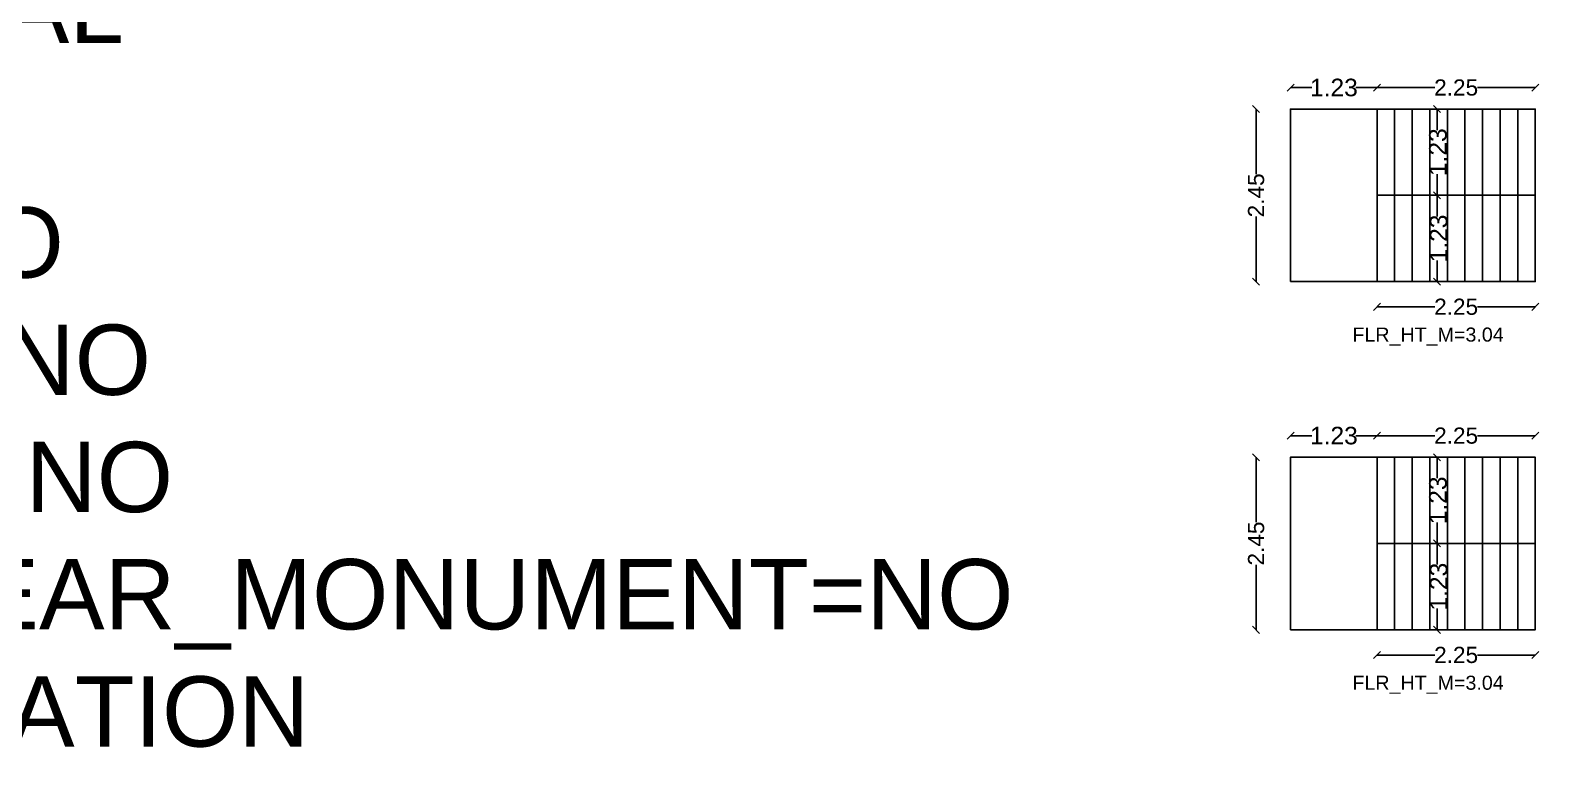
# Model space of a CAD drawing. Header units: metres. Extents: x -132 to 144, y -80 to -15.
# Drawn here: x -110.25 to -88.8, y -61.07 to -50.58 of the extents above; entities that cross this region are included whole.
import ezdxf

# ---------------------------------------------------------------- set-up
doc = ezdxf.new("R2010")
doc.units = ezdxf.units.M
doc.header["$MEASUREMENT"] = 0
doc.header["$PDMODE"] = 3
doc.layers.get('0').update_dxf_attribs({"lineweight": 5})
doc.layers.get('DEFPOINTS').update_dxf_attribs({"lineweight": 5})
doc.layers.add('BLK_1_FLR_3_STAIR_1', color=1, linetype='Continuous')
doc.layers.add('BLK_1_FLR_4_STAIR_1', color=1, linetype='Continuous')
for name, color, linetype, lineweight in [('BLK_1_FLR_3_STAIR_1_FLIGHT_1', 7, 'Continuous', 0), ('BLK_1_FLR_3_STAIR_1_FLIGHT_2', 7, 'Continuous', 0), ('BLK_1_FLR_3_STAIR_1_LANDING_1', 7, 'Continuous', 0), ('BLK_1_FLR_4_STAIR_1_FLIGHT_1', 7, 'Continuous', 0), ('BLK_1_FLR_4_STAIR_1_FLIGHT_2', 7, 'Continuous', 0), ('BLK_1_FLR_4_STAIR_1_LANDING_1', 7, 'Continuous', 0)]:
    doc.layers.add(name, color=color, linetype=linetype, lineweight=lineweight)
doc.layers.add('PLAN_INFO', color=1, linetype='Continuous', plot=False)
doc.styles.get("Standard").update_dxf_attribs({"font": 'arial.ttf'})
doc.dimstyles.new('STANDARD$0', dxfattribs={"dimtxt": 0.5, "dimasz": 0.1, "dimexe": 2, "dimexo": 2, "dimgap": 0, "dimtad": 0, "dimzin": 0, "dimdsep": 46, "dimtxsty": 'Standard', "dimblk": 'OBLIQUE', "dimcen": -0.0625, "dimse1": 1, "dimse2": 1, "dimclrd": 3, "dimclre": 9, "dimadec": 0, "dimazin": 0, "dimtfac": 1, "dimtix": 1, "dimtofl": 0, "dimtmove": 2, "dimatfit": 3, "dimldrblk": 'OBLIQUE', "dimfxl": 0, "dimtolj": 1, "dimtzin": 0, "dimarcsym": 0})

# ---------------------------------------------------------------- blocks, each defined once
blk = doc.blocks.new('_Oblique')
at = {"color": 0, "linetype": 'ByBlock', "lineweight": -2}
blk.add_line((-0.5, -0.5), (0.5, 0.5), dxfattribs=at)
blk = doc.blocks.new('*D210')
at = {"layer": 'BLK_1_FLR_3_STAIR_1_FLIGHT_2', "color": 3, "linetype": 'Continuous', "lineweight": -2}
for p, q in [((-90.251, -56.653), (-90.251, -56.953)), ((-90.251, -57.878), (-90.251, -57.579))]:
    blk.add_line(p, q, dxfattribs=at)
at = {"layer": 'DEFPOINTS', "color": 0, "linetype": 'Continuous'}
for p in [(-90.459, -56.653), (-90.459, -57.878), (-90.251, -57.878)]:
    blk.add_point(p, dxfattribs=at)
at = {"layer": 'BLK_1_FLR_3_STAIR_1_FLIGHT_2', "color": 3, "linetype": 'Continuous', "lineweight": -2, "xscale": 0.1, "yscale": 0.1, "zscale": 0.1}
for p, rotation in [((-90.251, -56.653), 90), ((-90.251, -57.878), 270)]:
    blk.add_blockref('_Oblique', p, dxfattribs=dict(at, rotation=rotation))
at = {"layer": 'BLK_1_FLR_3_STAIR_1_FLIGHT_2', "color": 0, "linetype": 'Continuous', "lineweight": -3, "insert": (-90.237, -57.266), "char_height": 0.25, "attachment_point": 5, "rotation": 90}
blk.add_mtext('\\A1;1.23', dxfattribs=at)
blk = doc.blocks.new('*D211')
at = {"layer": 'BLK_1_FLR_3_STAIR_1_FLIGHT_1', "color": 3, "linetype": 'Continuous', "lineweight": -2}
for p, q in [((-90.251, -57.878), (-90.251, -58.18)), ((-90.251, -59.107), (-90.251, -58.805))]:
    blk.add_line(p, q, dxfattribs=at)
at = {"layer": 'DEFPOINTS', "color": 0, "linetype": 'Continuous'}
for p in [(-90.251, -57.878), (-90.251, -59.107), (-90.208, -59.107)]:
    blk.add_point(p, dxfattribs=at)
at = {"layer": 'BLK_1_FLR_3_STAIR_1_FLIGHT_1', "color": 3, "linetype": 'Continuous', "lineweight": -2, "xscale": 0.1, "yscale": 0.1, "zscale": 0.1}
for p, rotation in [((-90.251, -57.878), 90), ((-90.251, -59.107), 270)]:
    blk.add_blockref('_Oblique', p, dxfattribs=dict(at, rotation=rotation))
at = {"layer": 'BLK_1_FLR_3_STAIR_1_FLIGHT_1', "color": 0, "linetype": 'Continuous', "lineweight": -3, "insert": (-90.227, -58.493), "char_height": 0.25, "attachment_point": 5, "rotation": 90}
blk.add_mtext('\\A1;1.23', dxfattribs=at)
blk = doc.blocks.new('*D212')
at = {"layer": 'BLK_1_FLR_3_STAIR_1_LANDING_1', "color": 3, "lineweight": -2}
for p, q in [((-92.33, -56.347), (-92.03, -56.347)), ((-91.104, -56.347), (-91.404, -56.347))]:
    blk.add_line(p, q, dxfattribs=at)
at = {"layer": 'DEFPOINTS', "color": 0, "linetype": 'Continuous'}
for p in [(-92.33, -56.347), (-92.33, -57.88), (-91.104, -59.107)]:
    blk.add_point(p, dxfattribs=at)
at = {"layer": 'BLK_1_FLR_3_STAIR_1_LANDING_1', "color": 3, "linetype": 'Continuous', "lineweight": -2, "xscale": 0.1, "yscale": 0.1, "zscale": 0.1, "rotation": 180}
blk.add_blockref('_Oblique', (-92.33, -56.347), dxfattribs=at)
at = {"layer": 'BLK_1_FLR_3_STAIR_1_LANDING_1', "color": 3, "linetype": 'Continuous', "lineweight": -2, "xscale": 0.1, "yscale": 0.1, "zscale": 0.1}
blk.add_blockref('_Oblique', (-91.104, -56.347), dxfattribs=at)
at = {"layer": 'BLK_1_FLR_3_STAIR_1_LANDING_1', "color": 0, "linetype": 'Continuous', "lineweight": -3, "insert": (-91.717, -56.347), "char_height": 0.25, "attachment_point": 5}
blk.add_mtext('\\A1;1.23', dxfattribs=at)
blk = doc.blocks.new('*D213')
at = {"layer": 'BLK_1_FLR_3_STAIR_1_FLIGHT_1', "color": 3, "linetype": 'Continuous', "lineweight": -2}
for p, q in [((-91.104, -59.465), (-90.28, -59.465)), ((-88.854, -59.465), (-89.677, -59.465))]:
    blk.add_line(p, q, dxfattribs=at)
at = {"layer": 'DEFPOINTS', "color": 0, "linetype": 'Continuous'}
for p in [(-91.104, -59.107), (-88.854, -59.107), (-88.854, -59.465)]:
    blk.add_point(p, dxfattribs=at)
at = {"layer": 'BLK_1_FLR_3_STAIR_1_FLIGHT_1', "color": 3, "linetype": 'Continuous', "lineweight": -2, "xscale": 0.1, "yscale": 0.1, "zscale": 0.1, "rotation": 180}
blk.add_blockref('_Oblique', (-91.104, -59.465), dxfattribs=at)
at = {"layer": 'BLK_1_FLR_3_STAIR_1_FLIGHT_1', "color": 3, "linetype": 'Continuous', "lineweight": -2, "xscale": 0.1, "yscale": 0.1, "zscale": 0.1}
blk.add_blockref('_Oblique', (-88.854, -59.465), dxfattribs=at)
at = {"layer": 'BLK_1_FLR_3_STAIR_1_FLIGHT_1', "color": 0, "linetype": 'Continuous', "lineweight": -3, "insert": (-89.979, -59.465), "char_height": 0.23, "attachment_point": 5}
blk.add_mtext('\\A1;2.25', dxfattribs=at)
blk = doc.blocks.new('*D214')
at = {"layer": 'BLK_1_FLR_3_STAIR_1_FLIGHT_2', "color": 3, "linetype": 'Continuous', "lineweight": -2}
for p, q in [((-91.104, -56.347), (-90.28, -56.347)), ((-88.854, -56.347), (-89.677, -56.347))]:
    blk.add_line(p, q, dxfattribs=at)
at = {"layer": 'DEFPOINTS', "color": 0, "linetype": 'Continuous'}
for p in [(-88.854, -56.347), (-91.104, -56.744), (-88.854, -56.744)]:
    blk.add_point(p, dxfattribs=at)
at = {"layer": 'BLK_1_FLR_3_STAIR_1_FLIGHT_2', "color": 3, "linetype": 'Continuous', "lineweight": -2, "xscale": 0.1, "yscale": 0.1, "zscale": 0.1, "rotation": 180}
blk.add_blockref('_Oblique', (-91.104, -56.347), dxfattribs=at)
at = {"layer": 'BLK_1_FLR_3_STAIR_1_FLIGHT_2', "color": 3, "linetype": 'Continuous', "lineweight": -2, "xscale": 0.1, "yscale": 0.1, "zscale": 0.1}
blk.add_blockref('_Oblique', (-88.854, -56.347), dxfattribs=at)
at = {"layer": 'BLK_1_FLR_3_STAIR_1_FLIGHT_2', "color": 0, "linetype": 'Continuous', "lineweight": -3, "insert": (-89.979, -56.347), "char_height": 0.23, "attachment_point": 5}
blk.add_mtext('\\A1;2.25', dxfattribs=at)
blk = doc.blocks.new('*D215')
at = {"layer": 'BLK_1_FLR_3_STAIR_1_LANDING_1', "color": 3, "lineweight": -2}
for p, q in [((-92.822, -56.653), (-92.822, -57.578)), ((-92.822, -59.107), (-92.822, -58.182))]:
    blk.add_line(p, q, dxfattribs=at)
at = {"layer": 'DEFPOINTS', "color": 0, "linetype": 'Continuous'}
for p in [(-92.335, -56.653), (-92.822, -59.107), (-92.335, -59.107)]:
    blk.add_point(p, dxfattribs=at)
at = {"layer": 'BLK_1_FLR_3_STAIR_1_LANDING_1', "color": 3, "linetype": 'Continuous', "lineweight": -2, "xscale": 0.1, "yscale": 0.1, "zscale": 0.1}
for p, rotation in [((-92.822, -56.653), 90), ((-92.822, -59.107), 270)]:
    blk.add_blockref('_Oblique', p, dxfattribs=dict(at, rotation=rotation))
at = {"layer": 'BLK_1_FLR_3_STAIR_1_LANDING_1', "color": 0, "linetype": 'Continuous', "lineweight": -3, "insert": (-92.822, -57.88), "char_height": 0.23, "attachment_point": 5, "rotation": 90}
blk.add_mtext('\\A1;2.45', dxfattribs=at)
blk = doc.blocks.new('*D216')
at = {"layer": 'BLK_1_FLR_4_STAIR_1_FLIGHT_2', "color": 3, "linetype": 'Continuous', "lineweight": -2}
for p, q in [((-90.251, -51.703), (-90.251, -52.003)), ((-90.251, -52.928), (-90.251, -52.629))]:
    blk.add_line(p, q, dxfattribs=at)
at = {"layer": 'DEFPOINTS', "color": 0, "linetype": 'Continuous'}
for p in [(-90.459, -51.703), (-90.459, -52.928), (-90.251, -52.928)]:
    blk.add_point(p, dxfattribs=at)
at = {"layer": 'BLK_1_FLR_4_STAIR_1_FLIGHT_2', "color": 3, "linetype": 'Continuous', "lineweight": -2, "xscale": 0.1, "yscale": 0.1, "zscale": 0.1}
for p, rotation in [((-90.251, -51.703), 90), ((-90.251, -52.928), 270)]:
    blk.add_blockref('_Oblique', p, dxfattribs=dict(at, rotation=rotation))
at = {"layer": 'BLK_1_FLR_4_STAIR_1_FLIGHT_2', "color": 0, "linetype": 'Continuous', "lineweight": -3, "insert": (-90.237, -52.316), "char_height": 0.25, "attachment_point": 5, "rotation": 90}
blk.add_mtext('\\A1;1.23', dxfattribs=at)
blk = doc.blocks.new('*D217')
at = {"layer": 'BLK_1_FLR_4_STAIR_1_FLIGHT_1', "color": 3, "linetype": 'Continuous', "lineweight": -2}
for p, q in [((-90.251, -52.928), (-90.251, -53.23)), ((-90.251, -54.157), (-90.251, -53.856))]:
    blk.add_line(p, q, dxfattribs=at)
at = {"layer": 'DEFPOINTS', "color": 0, "linetype": 'Continuous'}
for p in [(-90.251, -52.928), (-90.251, -54.157), (-90.208, -54.157)]:
    blk.add_point(p, dxfattribs=at)
at = {"layer": 'BLK_1_FLR_4_STAIR_1_FLIGHT_1', "color": 3, "linetype": 'Continuous', "lineweight": -2, "xscale": 0.1, "yscale": 0.1, "zscale": 0.1}
for p, rotation in [((-90.251, -52.928), 90), ((-90.251, -54.157), 270)]:
    blk.add_blockref('_Oblique', p, dxfattribs=dict(at, rotation=rotation))
at = {"layer": 'BLK_1_FLR_4_STAIR_1_FLIGHT_1', "color": 0, "linetype": 'Continuous', "lineweight": -3, "insert": (-90.227, -53.543), "char_height": 0.25, "attachment_point": 5, "rotation": 90}
blk.add_mtext('\\A1;1.23', dxfattribs=at)
blk = doc.blocks.new('*D218')
at = {"layer": 'BLK_1_FLR_4_STAIR_1_LANDING_1', "color": 3, "lineweight": -2}
for p, q in [((-92.33, -51.398), (-92.03, -51.398)), ((-91.104, -51.398), (-91.404, -51.398))]:
    blk.add_line(p, q, dxfattribs=at)
at = {"layer": 'DEFPOINTS', "color": 0, "linetype": 'Continuous'}
for p in [(-92.33, -51.398), (-92.33, -52.93), (-91.104, -54.157)]:
    blk.add_point(p, dxfattribs=at)
at = {"layer": 'BLK_1_FLR_4_STAIR_1_LANDING_1', "color": 3, "linetype": 'Continuous', "lineweight": -2, "xscale": 0.1, "yscale": 0.1, "zscale": 0.1, "rotation": 180}
blk.add_blockref('_Oblique', (-92.33, -51.398), dxfattribs=at)
at = {"layer": 'BLK_1_FLR_4_STAIR_1_LANDING_1', "color": 3, "linetype": 'Continuous', "lineweight": -2, "xscale": 0.1, "yscale": 0.1, "zscale": 0.1}
blk.add_blockref('_Oblique', (-91.104, -51.398), dxfattribs=at)
at = {"layer": 'BLK_1_FLR_4_STAIR_1_LANDING_1', "color": 0, "linetype": 'Continuous', "lineweight": -3, "insert": (-91.717, -51.398), "char_height": 0.25, "attachment_point": 5}
blk.add_mtext('\\A1;1.23', dxfattribs=at)
blk = doc.blocks.new('*D219')
at = {"layer": 'BLK_1_FLR_4_STAIR_1_FLIGHT_1', "color": 3, "linetype": 'Continuous', "lineweight": -2}
for p, q in [((-91.104, -54.515), (-90.28, -54.515)), ((-88.854, -54.515), (-89.677, -54.515))]:
    blk.add_line(p, q, dxfattribs=at)
at = {"layer": 'DEFPOINTS', "color": 0, "linetype": 'Continuous'}
for p in [(-91.104, -54.157), (-88.854, -54.157), (-88.854, -54.515)]:
    blk.add_point(p, dxfattribs=at)
at = {"layer": 'BLK_1_FLR_4_STAIR_1_FLIGHT_1', "color": 3, "linetype": 'Continuous', "lineweight": -2, "xscale": 0.1, "yscale": 0.1, "zscale": 0.1, "rotation": 180}
blk.add_blockref('_Oblique', (-91.104, -54.515), dxfattribs=at)
at = {"layer": 'BLK_1_FLR_4_STAIR_1_FLIGHT_1', "color": 3, "linetype": 'Continuous', "lineweight": -2, "xscale": 0.1, "yscale": 0.1, "zscale": 0.1}
blk.add_blockref('_Oblique', (-88.854, -54.515), dxfattribs=at)
at = {"layer": 'BLK_1_FLR_4_STAIR_1_FLIGHT_1', "color": 0, "linetype": 'Continuous', "lineweight": -3, "insert": (-89.979, -54.515), "char_height": 0.23, "attachment_point": 5}
blk.add_mtext('\\A1;2.25', dxfattribs=at)
blk = doc.blocks.new('*D220')
at = {"layer": 'BLK_1_FLR_4_STAIR_1_FLIGHT_2', "color": 3, "linetype": 'Continuous', "lineweight": -2}
for p, q in [((-91.104, -51.398), (-90.28, -51.398)), ((-88.854, -51.398), (-89.677, -51.398))]:
    blk.add_line(p, q, dxfattribs=at)
at = {"layer": 'DEFPOINTS', "color": 0, "linetype": 'Continuous'}
for p in [(-88.854, -51.398), (-91.104, -51.794), (-88.854, -51.794)]:
    blk.add_point(p, dxfattribs=at)
at = {"layer": 'BLK_1_FLR_4_STAIR_1_FLIGHT_2', "color": 3, "linetype": 'Continuous', "lineweight": -2, "xscale": 0.1, "yscale": 0.1, "zscale": 0.1, "rotation": 180}
blk.add_blockref('_Oblique', (-91.104, -51.398), dxfattribs=at)
at = {"layer": 'BLK_1_FLR_4_STAIR_1_FLIGHT_2', "color": 3, "linetype": 'Continuous', "lineweight": -2, "xscale": 0.1, "yscale": 0.1, "zscale": 0.1}
blk.add_blockref('_Oblique', (-88.854, -51.398), dxfattribs=at)
at = {"layer": 'BLK_1_FLR_4_STAIR_1_FLIGHT_2', "color": 0, "linetype": 'Continuous', "lineweight": -3, "insert": (-89.979, -51.398), "char_height": 0.23, "attachment_point": 5}
blk.add_mtext('\\A1;2.25', dxfattribs=at)
blk = doc.blocks.new('*D221')
at = {"layer": 'BLK_1_FLR_4_STAIR_1_LANDING_1', "color": 3, "lineweight": -2}
for p, q in [((-92.822, -51.703), (-92.822, -52.629)), ((-92.822, -54.157), (-92.822, -53.232))]:
    blk.add_line(p, q, dxfattribs=at)
at = {"layer": 'DEFPOINTS', "color": 0, "linetype": 'Continuous'}
for p in [(-92.335, -51.703), (-92.822, -54.157), (-92.335, -54.157)]:
    blk.add_point(p, dxfattribs=at)
at = {"layer": 'BLK_1_FLR_4_STAIR_1_LANDING_1', "color": 3, "linetype": 'Continuous', "lineweight": -2, "xscale": 0.1, "yscale": 0.1, "zscale": 0.1}
for p, rotation in [((-92.822, -51.703), 90), ((-92.822, -54.157), 270)]:
    blk.add_blockref('_Oblique', p, dxfattribs=dict(at, rotation=rotation))
at = {"layer": 'BLK_1_FLR_4_STAIR_1_LANDING_1', "color": 0, "linetype": 'Continuous', "lineweight": -3, "insert": (-92.822, -52.93), "char_height": 0.23, "attachment_point": 5, "rotation": 90}
blk.add_mtext('\\A1;2.45', dxfattribs=at)

msp = doc.modelspace()

# ---------------------------------------------------------------- linework, layer by layer
at = {"layer": 'BLK_1_FLR_3_STAIR_1', "linetype": 'Continuous', "lineweight": -3}
msp.add_lwpolyline([(-92.33521, -59.10667), (-88.85355, -59.10667), (-88.85355, -56.65334), (-92.33521, -56.65334)], close=True, dxfattribs=at)
at = {"layer": 'BLK_1_FLR_3_STAIR_1_FLIGHT_1', "lineweight": -3}
for p, q in [((-91.10355, -59.10667), (-91.10355, -57.87834)), ((-90.85355, -59.10667), (-90.85355, -57.87834)), ((-90.60355, -59.10667), (-90.60355, -57.87834)), ((-90.35355, -59.10667), (-90.35355, -57.87834)), ((-90.10355, -59.10667), (-90.10355, -57.87834)), ((-89.85355, -59.10667), (-89.85355, -57.87834)), ((-89.60355, -59.10667), (-89.60355, -57.87834)), ((-89.35355, -59.10667), (-89.35355, -57.87834)), ((-89.10355, -59.10667), (-89.10355, -57.87834)), ((-88.85355, -59.10667), (-88.85355, -57.87834))]:
    msp.add_line(p, q, dxfattribs=at)
at = {"layer": 'BLK_1_FLR_3_STAIR_1_FLIGHT_1'}
msp.add_lwpolyline([(-91.10355, -57.87834), (-88.85355, -57.87834), (-88.85355, -59.10667), (-91.10355, -59.10667)], close=True, dxfattribs=at)
at = {"layer": 'BLK_1_FLR_3_STAIR_1_FLIGHT_2', "lineweight": -3}
for p, q in [((-91.10355, -57.87834), (-91.10355, -56.65334)), ((-90.85355, -57.87834), (-90.85355, -56.65334)), ((-90.60355, -57.87834), (-90.60355, -56.65334)), ((-90.35355, -57.87834), (-90.35355, -56.65334)), ((-90.10355, -57.87834), (-90.10355, -56.65334)), ((-89.85355, -57.87834), (-89.85355, -56.65334)), ((-89.60355, -57.87834), (-89.60355, -56.65334)), ((-89.35355, -57.87834), (-89.35355, -56.65334)), ((-89.10355, -57.87834), (-89.10355, -56.65334)), ((-88.85355, -57.87834), (-88.85355, -56.65334))]:
    msp.add_line(p, q, dxfattribs=at)
at = {"layer": 'BLK_1_FLR_3_STAIR_1_FLIGHT_2'}
msp.add_lwpolyline([(-91.10355, -56.65334), (-88.85355, -56.65334), (-88.85355, -57.87834), (-91.10355, -57.87834)], close=True, dxfattribs=at)
at = {"layer": 'BLK_1_FLR_3_STAIR_1_LANDING_1'}
msp.add_lwpolyline([(-92.33521, -56.65334), (-91.10355, -56.65334), (-91.10355, -59.10667), (-92.33521, -59.10667)], close=True, dxfattribs=at)
at = {"layer": 'BLK_1_FLR_4_STAIR_1', "linetype": 'Continuous', "lineweight": -3}
msp.add_lwpolyline([(-92.33521, -54.15683), (-88.85355, -54.15683), (-88.85355, -51.7035), (-92.33521, -51.7035)], close=True, dxfattribs=at)
at = {"layer": 'BLK_1_FLR_4_STAIR_1_FLIGHT_1', "lineweight": -3}
for p, q in [((-91.10355, -54.15683), (-91.10355, -52.9285)), ((-90.85355, -54.15683), (-90.85355, -52.9285)), ((-90.60355, -54.15683), (-90.60355, -52.9285)), ((-90.35355, -54.15683), (-90.35355, -52.9285)), ((-90.10355, -54.15683), (-90.10355, -52.9285)), ((-89.85355, -54.15683), (-89.85355, -52.9285)), ((-89.60355, -54.15683), (-89.60355, -52.9285)), ((-89.35355, -54.15683), (-89.35355, -52.9285)), ((-89.10355, -54.15683), (-89.10355, -52.9285)), ((-88.85355, -54.15683), (-88.85355, -52.9285))]:
    msp.add_line(p, q, dxfattribs=at)
at = {"layer": 'BLK_1_FLR_4_STAIR_1_FLIGHT_1'}
msp.add_lwpolyline([(-91.10355, -52.9285), (-88.85355, -52.9285), (-88.85355, -54.15683), (-91.10355, -54.15683)], close=True, dxfattribs=at)
at = {"layer": 'BLK_1_FLR_4_STAIR_1_FLIGHT_2', "lineweight": -3}
for p, q in [((-91.10355, -52.9285), (-91.10355, -51.7035)), ((-90.85355, -52.9285), (-90.85355, -51.7035)), ((-90.60355, -52.9285), (-90.60355, -51.7035)), ((-90.35355, -52.9285), (-90.35355, -51.7035)), ((-90.10355, -52.9285), (-90.10355, -51.7035)), ((-89.85355, -52.9285), (-89.85355, -51.7035)), ((-89.60355, -52.9285), (-89.60355, -51.7035)), ((-89.35355, -52.9285), (-89.35355, -51.7035)), ((-89.10355, -52.9285), (-89.10355, -51.7035)), ((-88.85355, -52.9285), (-88.85355, -51.7035))]:
    msp.add_line(p, q, dxfattribs=at)
at = {"layer": 'BLK_1_FLR_4_STAIR_1_FLIGHT_2'}
msp.add_lwpolyline([(-91.10355, -51.7035), (-88.85355, -51.7035), (-88.85355, -52.9285), (-91.10355, -52.9285)], close=True, dxfattribs=at)
at = {"layer": 'BLK_1_FLR_4_STAIR_1_LANDING_1'}
msp.add_lwpolyline([(-92.33521, -51.7035), (-91.10355, -51.7035), (-91.10355, -54.15683), (-92.33521, -54.15683)], close=True, dxfattribs=at)

# ---------------------------------------------------------------- texts
at = {"layer": 'BLK_1_FLR_3_STAIR_1', "linetype": 'Continuous', "lineweight": -3, "insert": (-90.3781, -59.75896), "char_height": 0.2, "width": 2.4, "attachment_point": 2}
msp.add_mtext('FLR_HT_M=3.04', dxfattribs=at)
at = {"layer": 'BLK_1_FLR_4_STAIR_1', "linetype": 'Continuous', "lineweight": -3, "insert": (-90.3781, -54.80912), "char_height": 0.2, "width": 2.4, "attachment_point": 2}
msp.add_mtext('FLR_HT_M=3.04', dxfattribs=at)
at = {"layer": 'PLAN_INFO', "insert": (-131.69897, -46.24261), "char_height": 1, "width": 35.1111107, "attachment_point": 4}
msp.add_mtext('PLAN INFO \\PDISTRICT=TIRUCHIRAPPALLI\\PDOOR_NO= 73\\PSINGLE_FAMILY_BLDG=NO\\PCRZ=NO\\PSECURITY_ZONE=NO\\PACCESS_WIDTH_M=9.00\\PWHETHER_GOVT_OR_AIDED_SCHOOL=NO\\PPLOT_AREA_M2=395.82\\PAVG_PLOT_DEPTH= 22.86\\PAVG_PLOT_WIDTH= 17.30\\PAREA_TYPE=OTHERS\\PROAD_WIDTH=9.00\\PROAD_LENGTH=250.00\\PLAND_USE_ZONE = RESIDENTIAL\\PRWH_DECLARED=YES\\PBUILDING_NEAR_TO_RIVER=NO\\PBUILDING_NEAR_MONUMENT=NO\\PBUILDING_NEAR_GOVT_BLDG=NO\\PNOC_FOR_CONSTRUCTION_NEAR_MONUMENT=NO\\PJURISDICTION_TYPE=CORPORATION\\POSR_APPLICABLE=NO\\PPREMIUM_FSI_REQUIRED=YES\\PIS_APPROVED_LAYOUT=YES', dxfattribs=at)

# ---------------------------------------------------------------- dimensions: what is measured, and where the dimension line sits
at = {"layer": 'BLK_1_FLR_3_STAIR_1_FLIGHT_1', "color": 2, "linetype": 'Continuous', "lineweight": -3}
dim = msp.add_linear_dim(base=(-90.25118, -59.10667), p1=(-90.25118, -57.87834), p2=(-90.2083, -59.10667), angle=270, dimstyle='STANDARD$0', override={"dimtxt": 0.25}, dxfattribs=at)
dim.commit()
dim.dimension.update_dxf_attribs({"geometry": '*D211', "text_midpoint": (-90.22686, -58.4925), "dimtype": 160})
at = {"layer": 'BLK_1_FLR_3_STAIR_1_FLIGHT_1', "color": 1, "linetype": 'Continuous', "lineweight": -3}
dim = msp.add_aligned_dim(p1=(-91.10355, -59.10667), p2=(-88.85355, -59.10667), distance=-0.35796, dimstyle='STANDARD$0', override={"dimtxt": 0.23}, dxfattribs=at)
dim.commit()
dim.dimension.update_dxf_attribs({"geometry": '*D213', "text_midpoint": (-89.97855, -59.46463)})
at = {"layer": 'BLK_1_FLR_3_STAIR_1_FLIGHT_2', "color": 1, "linetype": 'Continuous', "lineweight": -3}
dim = msp.add_linear_dim(base=(-88.85355, -56.34743), p1=(-91.10355, -56.74383), p2=(-88.85355, -56.74383), dimstyle='STANDARD$0', override={"dimtxt": 0.23}, dxfattribs=at)
dim.commit()
dim.dimension.update_dxf_attribs({"geometry": '*D214', "text_midpoint": (-89.97855, -56.34743)})
at = {"layer": 'BLK_1_FLR_3_STAIR_1_FLIGHT_2', "color": 2, "linetype": 'Continuous', "lineweight": -3}
dim = msp.add_linear_dim(base=(-90.2511828495, -57.878338318), p1=(-90.4585423546, -56.653338318), p2=(-90.4585423546, -57.878338318), angle=270, dimstyle='STANDARD$0', override={"dimtxt": 0.25}, dxfattribs=at)
dim.commit()
dim.dimension.update_dxf_attribs({"geometry": '*D210', "text_midpoint": (-90.2368036586, -57.265838318), "dimtype": 160})
at = {"layer": 'BLK_1_FLR_3_STAIR_1_LANDING_1', "color": 2, "linetype": 'Continuous', "lineweight": -3}
dim = msp.add_linear_dim(base=(-92.33021, -56.34743), p1=(-91.10355, -59.10667), p2=(-92.33021, -57.88), dimstyle='STANDARD$0', override={"dimtxt": 0.25, "dimtmove": 1, "dimfxl": 5}, dxfattribs=at)
dim.commit()
dim.dimension.update_dxf_attribs({"geometry": '*D212', "text_midpoint": (-91.71688, -56.34743), "dimtype": 160})
at = {"layer": 'BLK_1_FLR_3_STAIR_1_LANDING_1', "color": 1, "linetype": 'Continuous', "lineweight": -3}
dim = msp.add_linear_dim(base=(-92.82168, -59.10667), p1=(-92.33521, -56.65334), p2=(-92.33521, -59.10667), angle=90, dimstyle='STANDARD$0', override={"dimtxt": 0.23, "dimtmove": 1, "dimfxl": 5}, dxfattribs=at)
dim.commit()
dim.dimension.update_dxf_attribs({"geometry": '*D215', "text_midpoint": (-92.82168, -57.88)})
at = {"layer": 'BLK_1_FLR_4_STAIR_1_FLIGHT_1', "color": 2, "linetype": 'Continuous', "lineweight": -3}
dim = msp.add_linear_dim(base=(-90.25118, -54.15683), p1=(-90.25118, -52.9285), p2=(-90.2083, -54.15683), angle=270, dimstyle='STANDARD$0', override={"dimtxt": 0.25}, dxfattribs=at)
dim.commit()
dim.dimension.update_dxf_attribs({"geometry": '*D217', "text_midpoint": (-90.22686, -53.54266), "dimtype": 160})
at = {"layer": 'BLK_1_FLR_4_STAIR_1_FLIGHT_1', "color": 1, "linetype": 'Continuous', "lineweight": -3}
dim = msp.add_aligned_dim(p1=(-91.10355, -54.15683), p2=(-88.85355, -54.15683), distance=-0.35796, dimstyle='STANDARD$0', override={"dimtxt": 0.23}, dxfattribs=at)
dim.commit()
dim.dimension.update_dxf_attribs({"geometry": '*D219', "text_midpoint": (-89.97855, -54.51479)})
at = {"layer": 'BLK_1_FLR_4_STAIR_1_FLIGHT_2', "color": 1, "linetype": 'Continuous', "lineweight": -3}
dim = msp.add_linear_dim(base=(-88.85355, -51.39759), p1=(-91.10355, -51.79398), p2=(-88.85355, -51.79398), dimstyle='STANDARD$0', override={"dimtxt": 0.23}, dxfattribs=at)
dim.commit()
dim.dimension.update_dxf_attribs({"geometry": '*D220', "text_midpoint": (-89.97855, -51.39759)})
at = {"layer": 'BLK_1_FLR_4_STAIR_1_FLIGHT_2', "color": 2, "linetype": 'Continuous', "lineweight": -3}
dim = msp.add_linear_dim(base=(-90.2511828495, -52.9284958231), p1=(-90.4585423546, -51.7034958231), p2=(-90.4585423546, -52.9284958231), angle=270, dimstyle='STANDARD$0', override={"dimtxt": 0.25}, dxfattribs=at)
dim.commit()
dim.dimension.update_dxf_attribs({"geometry": '*D216', "text_midpoint": (-90.2368036586, -52.3159958231), "dimtype": 160})
at = {"layer": 'BLK_1_FLR_4_STAIR_1_LANDING_1', "color": 2, "linetype": 'Continuous', "lineweight": -3}
dim = msp.add_linear_dim(base=(-92.33021, -51.39759), p1=(-91.10355, -54.15683), p2=(-92.33021, -52.93016), dimstyle='STANDARD$0', override={"dimtxt": 0.25, "dimtmove": 1, "dimfxl": 5}, dxfattribs=at)
dim.commit()
dim.dimension.update_dxf_attribs({"geometry": '*D218', "text_midpoint": (-91.71688, -51.39759), "dimtype": 160})
at = {"layer": 'BLK_1_FLR_4_STAIR_1_LANDING_1', "color": 1, "linetype": 'Continuous', "lineweight": -3}
dim = msp.add_linear_dim(base=(-92.82168, -54.15683), p1=(-92.33521, -51.7035), p2=(-92.33521, -54.15683), angle=90, dimstyle='STANDARD$0', override={"dimtxt": 0.23, "dimtmove": 1, "dimfxl": 5}, dxfattribs=at)
dim.commit()
dim.dimension.update_dxf_attribs({"geometry": '*D221', "text_midpoint": (-92.82168, -52.93016)})

doc.saveas('drawing.dxf')
